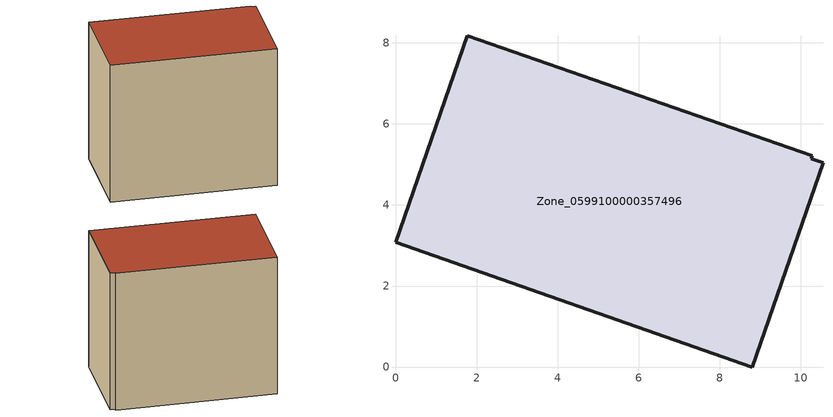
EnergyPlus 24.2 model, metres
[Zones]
Zone_0599100000357496
 floor ground (C_G): 0,3.08 1.77,8.17 10.29,5.21 10.27,5.14 10.55,5.04 8.8,0 z0
 wall outside (C_F): 1.77,8.17 0,3.08 8.8,0 10.55,5.04 10.27,5.14 10.29,5.21 1.77,8.17 z0:8.33
 roof outside (C_R): 8.8,0 10.55,5.04 10.27,5.14 10.29,5.21 1.77,8.17 0,3.08 z8.33
[BUILDING]
Pand.0599100000357496: North Axis=0; Terrain=City; Loads Convergence Tolerance Value=0.04; Temperature Convergence Tolerance Value=0.4; Solar Distribution=FullExterior; Maximum Number of Warmup Days=25; Minimum Number of Warmup Days=1
[Site:Location]
Rotterdam.The.Hague.AP_ZH_NLD Design_Conditions: Latitude=51.96; Longitude=4.45; Time Zone=1; Elevation=-4.5
[SITE:GROUNDTEMPERATURE:BUILDINGSURFACE]
18, 18, 18, 18, 18, 18, 18, 18, 18, 18, 18, 18
[MATERIAL] Thermal Absorptance=0.9; Solar Absorptance=0.7; Visible Absorptance=0.7
Name | Roughness | Thickness | Conductivity | Density | Specific Heat
G.TI.1992-2005 | MediumSmooth | 0.15 | 0.06 | 540 | 1210
F.TI.1992-2005 | Rough | 0.3 | 0.12 | 1920 | 840
R.TI.1992-2005 | MediumRough | 0.2 | 0.08 | 1500 | 1000
[CONSTRUCTION]
C_G: G.TI.1992-2005
C_F: F.TI.1992-2005
C_R: R.TI.1992-2005
[ZONE]
Zone_0599100000357496: Type=1; Multiplier=1; Ceiling Height=Autocalculate; Volume=Autocalculate; Floor Area=autocalculate; Part of Total Floor Area=Yes
[ZONEINFILTRATION:DESIGNFLOWRATE]
Infil_Zone_0599100000357496: Zone or ZoneList or Space or SpaceList=Zone_0599100000357496; Schedule=AlwaysOn; Design Flow Rate Calculation Method=Flow/Area; Flow Rate per Floor Area=0.0015; Constant Term Coefficient=1; Temperature Term Coefficient=0; Velocity Term Coefficient=0; Velocity Squared Term Coefficient=0
[HVACTEMPLATE:ZONE:IDEALLOADSAIRSYSTEM]
Zone_0599100000357496: Maximum Heating Supply Air Temperature=50; Minimum Cooling Supply Air Temperature=13; Maximum Heating Supply Air Humidity Ratio=0.0156; Minimum Cooling Supply Air Humidity Ratio=0.0077; Heating Limit=NoLimit; Cooling Limit=NoLimit; Dehumidification Control Type=ConstantSensibleHeatRatio; Cooling Sensible Heat Ratio=0.7; Dehumidification Setpoint=60; Humidification Control Type=None; Humidification Setpoint=30; Outdoor Air Method=None; Outdoor Air Flow Rate per Person=0.00944; Outdoor Air Flow Rate per Zone Floor Area=0; Outdoor Air Flow Rate per Zone=0; Demand Controlled Ventilation Type=None; Outdoor Air Economizer Type=NoEconomizer; Heat Recovery Type=None; Sensible Heat Recovery Effectiveness=0.7; Latent Heat Recovery Effectiveness=0.65
[ZONECONTROL:THERMOSTAT]
ThermostatControl_Zone_0599100000357496: Zone or ZoneList=Zone_0599100000357496; Control Type Schedule=DualSetpointControlType; Control 1=Thermostat_Zone_0599100000357496; Temperature Difference Between Cutout And Setpoint=0
[THERMOSTATSETPOINT:DUALSETPOINT]
Thermostat_Zone_0599100000357496: Heating Setpoint Temperature Schedule=HeatingSetpoint_Zone_0599100000357496; Cooling Setpoint Temperature Schedule=CoolingSetpoint_Zone_0599100000357496
[SCHEDULE:COMPACT]
HeatingSetpoint_Zone_0599100000357496: Through: 12/31, For: AllDays, Until: 24:00, 21
CoolingSetpoint_Zone_0599100000357496: Through: 12/31, For: AllDays, Until: 24:00, 24
DualSetpointControlType: Through: 12/31, For: AllDays, Until: 24:00, 4
AlwaysOn: Through: 12/31, For: AllDays, Until: 24:00, 1
